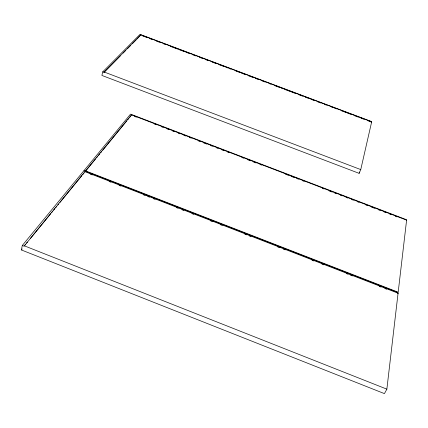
<?xml version="1.0" encoding="UTF-8"?>
<svg xmlns="http://www.w3.org/2000/svg" width="428" height="428" viewBox="0 0 428 428"><rect width="100%" height="100%" fill="white"/><g stroke="black" fill="none" stroke-linecap="round" stroke-linejoin="round"><path stroke-width="0.64" d="M386.864 389.148L398.067 293.196L84.921 171.649L24.059 246.191L22.293 245.49L21.4 249.957L384.435 393.621L386.864 389.148L24.145 245.747M85.552 170.884L131.503 114.859L406.6 220.131L398.184 292.206L85.552 170.884L85.456 171.286L95.572 158.943M360.756 169.584L371.675 121.798L140.844 34.877L103.988 72.327L102.725 71.845L101.896 75.44L359.119 173.34L360.756 169.584L104.068 71.968M359.119 173.34L359.418 172.045M102.725 71.845L140.026 34.379L371.659 121.595L371.541 122.108L371.675 121.798M84.83 172.056L84.921 171.649M140.844 34.877L137.04 38.964M131.407 115.228L131.503 114.859M371.204 122.654L371.659 121.595M406.6 220.131L406.429 220.479L406.52 219.719L130.545 114.121L22.293 245.49M398.067 293.196L397.88 293.571L397.992 292.581L83.931 170.697M21.4 249.957L22.245 248.925M24.482 245.677L25.322 244.645M26.59 243.099L27.435 242.071M30.388 238.466L50.643 213.754M51.488 212.727L52.756 211.181M53.596 210.153L54.864 208.607M55.71 207.58L56.555 206.547M57.817 205.001L58.663 203.974M59.931 202.428L81.876 175.657M82.716 174.629L83.984 173.083M96.418 157.916L97.68 156.375M98.526 155.343L99.788 153.802M100.633 152.775L101.479 151.742M102.741 150.201L126.774 120.889M127.614 119.856L128.882 118.315M129.721 117.288L130.989 115.742M103.988 72.327L120.279 55.881M123.077 53.061L125.404 50.713M127.731 48.364L130.524 45.545M132.386 43.661L136.109 39.906M142.642 35.909L147.018 37.562M149.522 38.504L152.646 39.681M156.402 41.093L159.526 42.27M163.277 43.683L165.155 44.389M170.157 46.272L177.663 49.102M178.915 49.573L184.543 51.692M185.795 52.163L190.171 53.81M192.675 54.752L195.799 55.929M199.555 57.341L202.679 58.518M205.183 59.465L208.308 60.642M212.063 62.055L215.814 63.467M218.943 64.644L220.816 65.35M222.068 65.821L223.946 66.527M225.818 67.233L227.696 67.94M228.948 68.41L230.826 69.117M235.828 71.005L240.204 72.653M241.456 73.124L245.833 74.772M248.336 75.713L252.713 77.361M255.216 78.303L258.341 79.48M262.096 80.897L265.221 82.074M268.971 83.487L270.849 84.193M274.605 85.605L279.607 87.489M281.48 88.195L283.357 88.901M284.609 89.372L290.238 91.496M291.489 91.967L295.866 93.614M298.37 94.556L302.746 96.204M305.25 97.145L308.374 98.322M310.878 99.264L314.002 100.441M317.758 101.853L320.882 103.036M324.633 104.448L326.51 105.154M331.513 107.037L333.391 107.744M334.643 108.214L336.52 108.921M341.523 110.804L345.899 112.452M347.151 112.928L351.527 114.576M354.031 115.517L358.407 117.165M360.911 118.107L364.035 119.284M367.791 120.696L370.916 121.873M134.526 116.421L136.398 117.138M154.481 124.061L156.354 124.778M161.345 126.683L163.212 127.4M166.957 128.833L168.825 129.55M172.57 130.979L174.437 131.696M178.182 133.129L180.054 133.846M183.794 135.275L185.666 135.992M189.406 137.425L191.279 138.142M198.137 140.764L200.01 141.481M203.749 142.915L206.868 144.108M210.608 145.536L212.481 146.253M216.22 147.687L218.093 148.404M221.838 149.832L223.705 150.549M227.45 151.983L229.317 152.7M241.793 157.472L243.66 158.189M247.405 159.617L250.524 160.81M253.018 161.768L256.137 162.961M259.876 164.395L261.749 165.106M285.444 174.18L288.563 175.373M291.056 176.325L294.175 177.518M296.674 178.476L298.541 179.188M302.286 180.621L304.153 181.338M322.241 188.261L324.108 188.973M329.1 190.883L332.219 192.076M334.712 193.033L336.585 193.75M340.324 195.179L342.197 195.896M345.936 197.329L347.809 198.041M351.549 199.475L353.421 200.192M357.161 201.625L359.033 202.337M365.892 204.964L367.764 205.681M371.504 207.115L374.623 208.308M378.368 209.736L380.235 210.453M383.98 211.887L385.853 212.604M389.592 214.032L391.465 214.749M395.205 216.183L397.077 216.9M90.431 174.228L92.298 174.956M109.103 181.477L110.97 182.2M119.059 185.34L120.926 186.068M143.332 194.761L145.199 195.489M147.687 196.452L149.554 197.18M153.288 198.629L155.155 199.352M176.315 207.569L178.182 208.292M181.916 209.741L183.783 210.469M191.872 213.609L193.74 214.332M210.544 220.853L212.411 221.581M220.506 224.721L222.373 225.444M244.773 234.143L246.64 234.865M249.133 235.833L251.001 236.556M277.761 246.945L279.628 247.673M283.363 249.117L285.23 249.845M311.991 260.235L313.858 260.957M321.947 264.097L323.814 264.825M346.22 273.519L348.087 274.246M350.575 275.209L352.442 275.937M379.208 286.327L381.075 287.049M384.809 288.499L386.677 289.221"/></g></svg>
